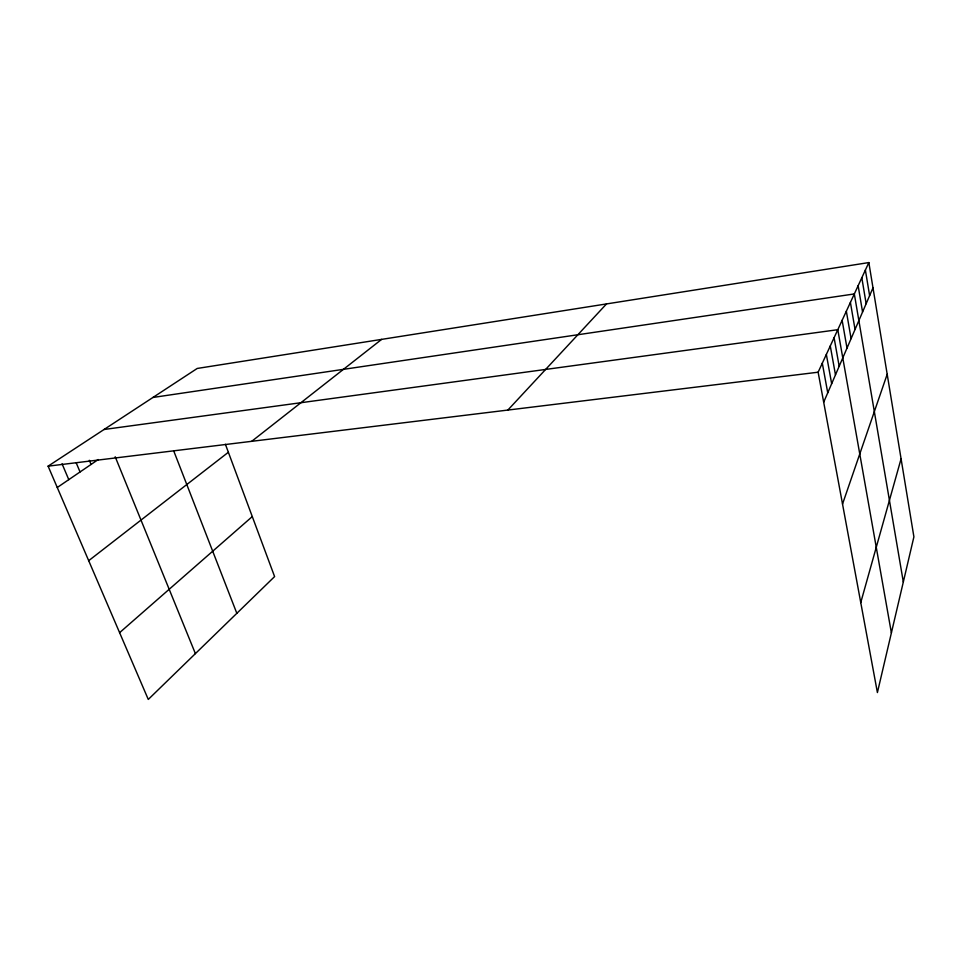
<?xml version="1.0" encoding="UTF-8"?>
<svg xmlns="http://www.w3.org/2000/svg" width="962" height="962" viewBox="0 0 962 962"><rect width="100%" height="100%" fill="white"/><g stroke="black" fill="none" stroke-linecap="round" stroke-linejoin="round"><path stroke-width="1.44" d="M860.749 602.585L901.081 458.802M842.532 504.064L887.192 374.254M823.688 402.212L872.991 287.83M868.842 262.566L913.9 536.844L877.404 692.556L818.133 372.21L868.842 262.566L197.21 368.458L48.1 466.161L148.28 699.434L274.603 576.587L225.397 444.276M507.864 410.065L606.517 303.92M119.601 632.671L252.284 516.582M251.719 441.317L381.625 339.382M88.696 560.678L228.367 452.272M57.263 487.493L98.256 459.547M152.946 397.462L854.328 293.939L903.318 581.986M104.076 429.485L837.794 329.701L891.389 632.876M48.1 466.161L818.133 372.21M62.049 463.78L68.783 479.641M76.19 462.794L80.05 471.957M89.334 460.293L91.065 464.454M115.199 456.77L195.394 653.619M173.821 451.154L236.832 613.323M822.306 363.191L827.741 392.821M826.346 354.437L831.661 383.706M830.278 345.947L835.473 374.855M834.09 337.71L839.177 366.269M842.135 320.298L847.005 348.124M846.344 311.219L851.093 338.636M850.408 302.429L855.05 329.473M858.14 285.714L862.565 312.025M861.82 277.753L866.149 303.703M865.379 270.033L869.624 295.647"/></g></svg>
